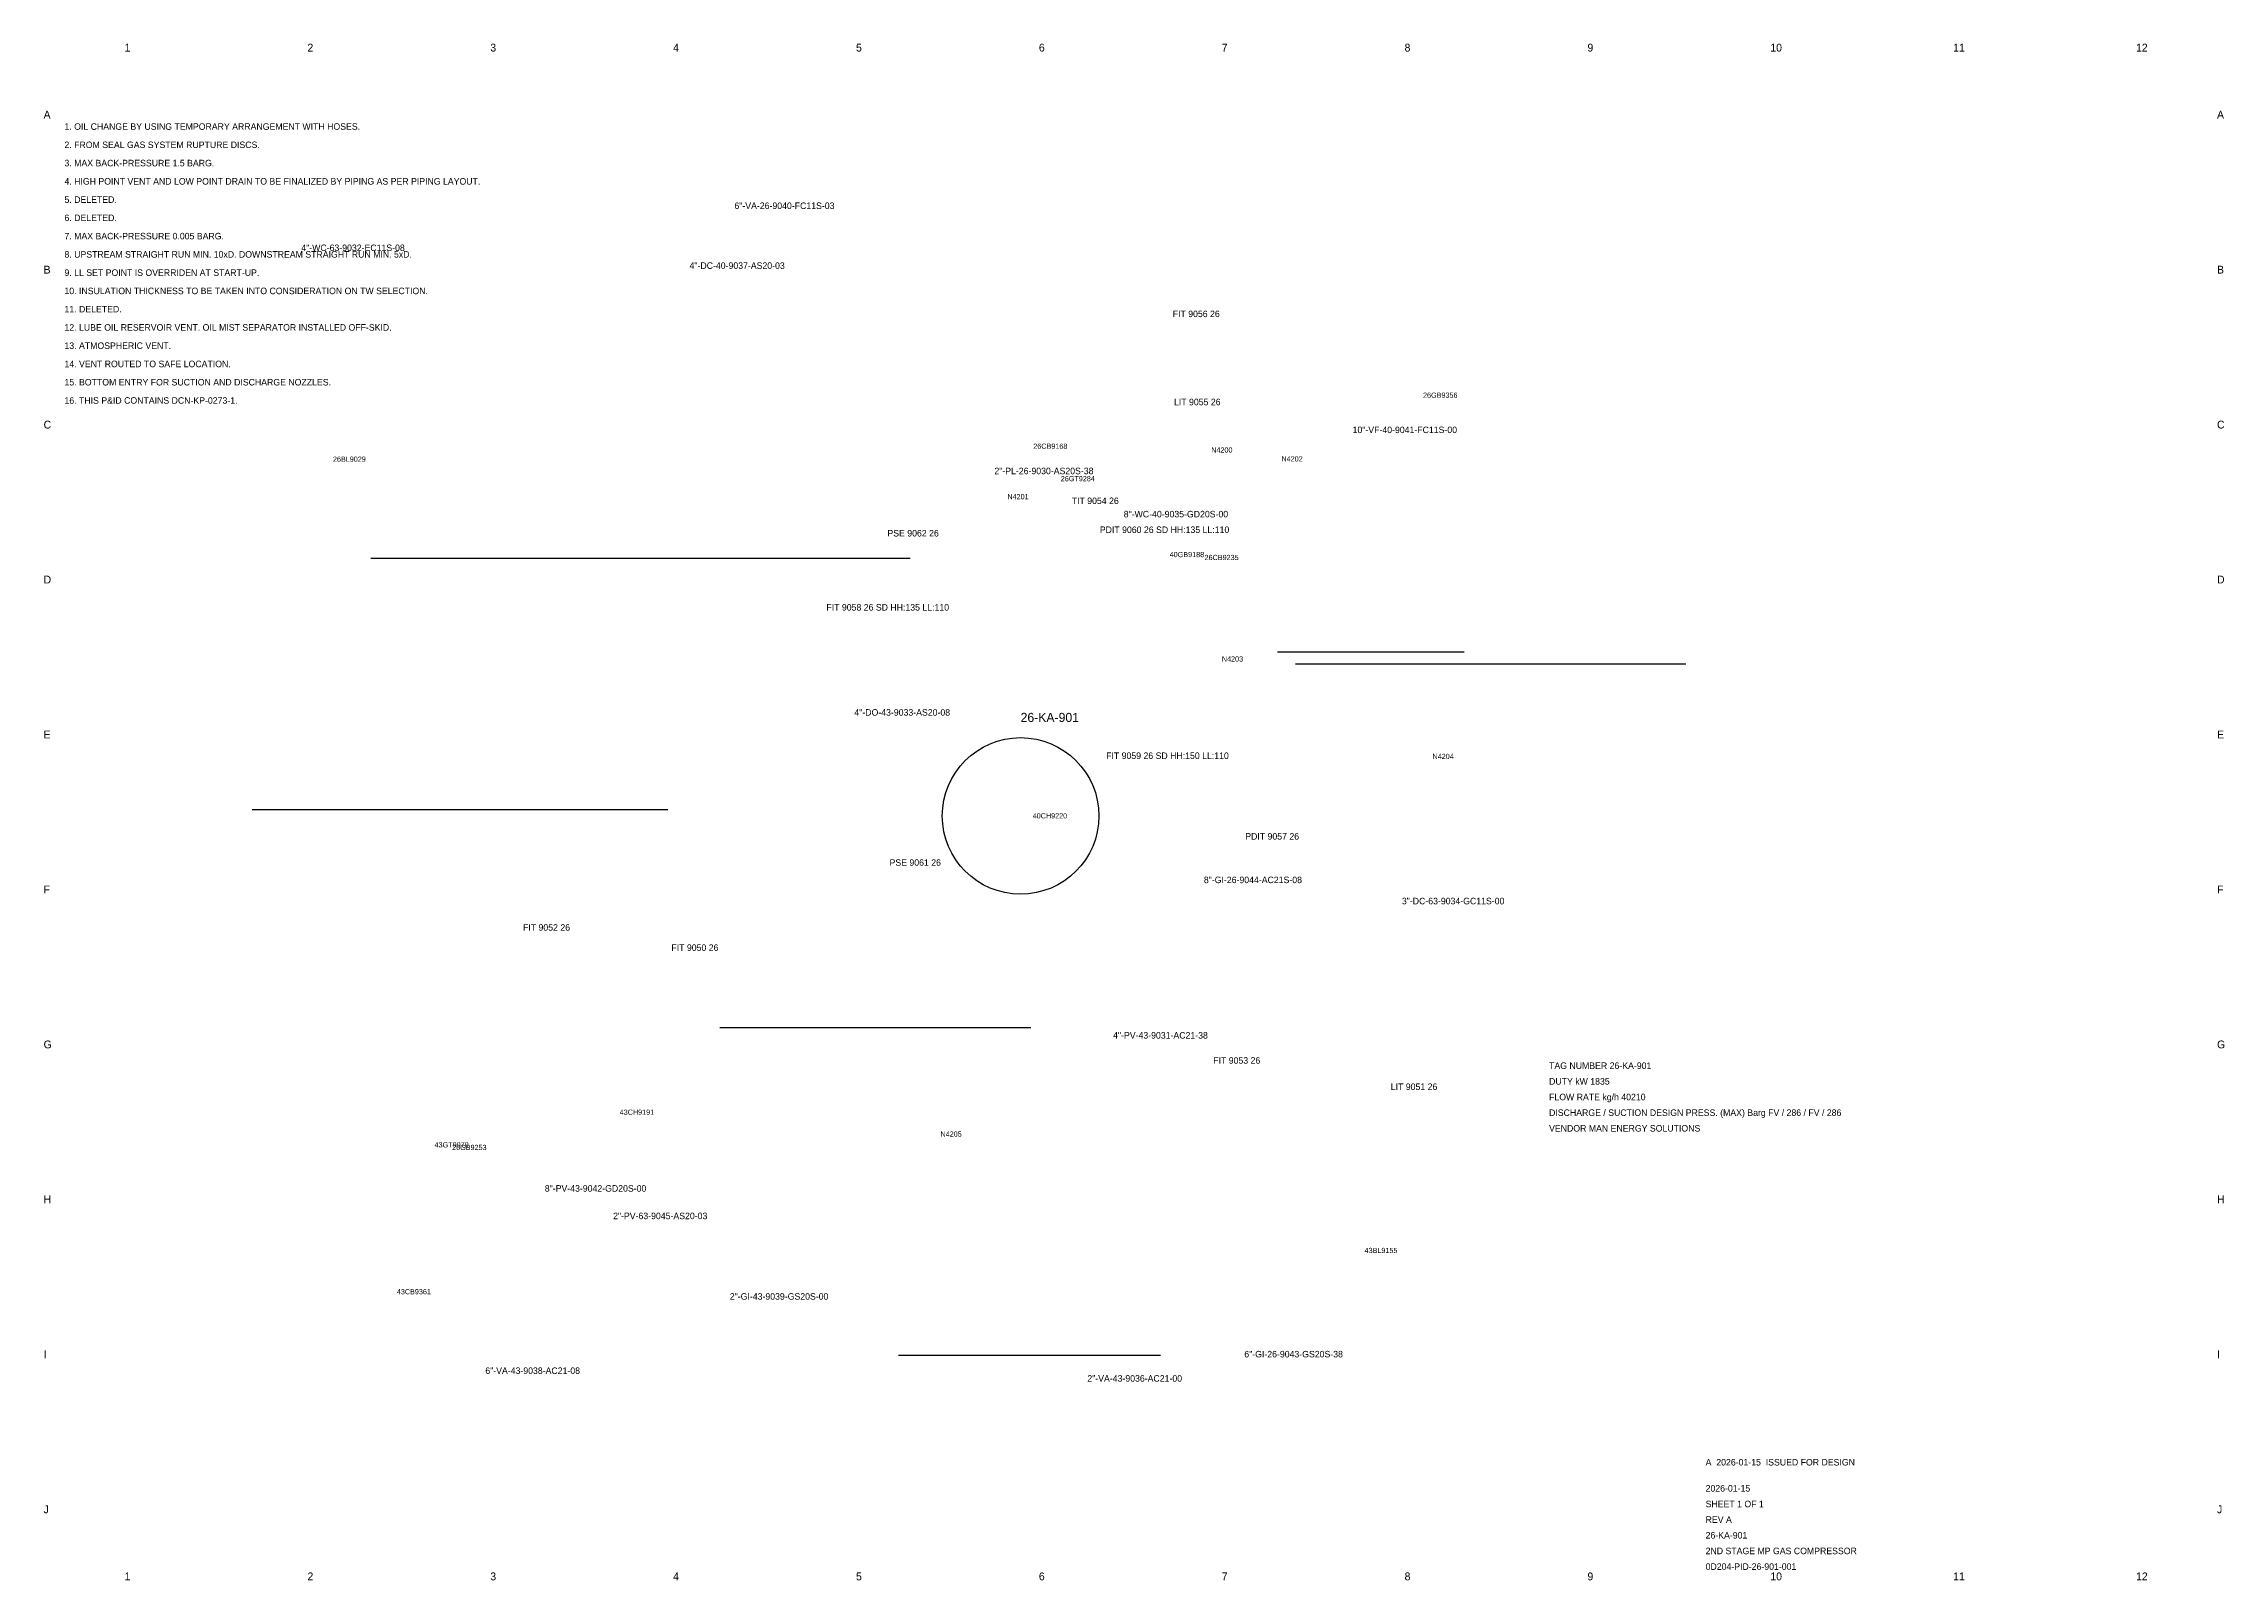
# Model space of a CAD drawing. Header units: metres. Extents: x 4 to 840, y 4 to 593.
import ezdxf

# ---------------------------------------------------------------- set-up
doc = ezdxf.new("R2010")
doc.units = ezdxf.units.M
for name, color, linetype in [('BORDER', 7, 'Continuous'), ('GEOM', 7, 'Continuous'), ('INSTR', 7, 'Continuous'), ('NOTES', 7, 'Continuous'), ('TEXT', 7, 'Continuous'), ('TITLE', 7, 'Continuous')]:
    doc.layers.add(name, color=color, linetype=linetype)

msp = doc.modelspace()

# ---------------------------------------------------------------- linework, layer by layer
at = {"layer": 'GEOM'}
for p, q in [((129.46, 395.79), (336.08, 395.79)), ((476.92, 359.94), (548.43, 359.94)), ((483.81, 355.26), (633.36, 355.26)), ((83.88, 299.46), (243.19, 299.46)), ((263.15, 215.86), (382.38, 215.86)), ((331.62, 90.28), (432.09, 90.28))]:
    msp.add_line(p, q, dxfattribs=at)
msp.add_circle((378.45, 297), 30, dxfattribs=at)

# ---------------------------------------------------------------- texts
at = {"layer": 'BORDER'}
for s, p in [('1', (35.04, 590)), ('2', (105.12, 590)), ('3', (175.21, 590)), ('4', (245.29, 590)), ('5', (315.38, 590)), ('6', (385.46, 590)), ('7', (455.54, 590)), ('8', (525.62, 590)), ('9', (595.71, 590)), ('10', (665.79, 590)), ('11', (735.88, 590)), ('12', (805.96, 590)), ('A', (4, 564.3)), ('A', (837, 564.3)), ('B', (4, 504.9)), ('B', (837, 504.9)), ('C', (4, 445.5)), ('C', (837, 445.5)), ('D', (4, 386.1)), ('D', (837, 386.1)), ('E', (4, 326.7)), ('E', (837, 326.7)), ('F', (4, 267.3)), ('F', (837, 267.3)), ('G', (4, 207.9)), ('G', (837, 207.9)), ('H', (4, 148.5)), ('H', (837, 148.5)), ('I', (4, 89.1)), ('I', (837, 89.1)), ('J', (4, 29.7)), ('J', (837, 29.7)), ('1', (35.04, 4)), ('2', (105.12, 4)), ('3', (175.21, 4)), ('4', (245.29, 4)), ('5', (315.38, 4)), ('6', (385.46, 4)), ('7', (455.54, 4)), ('8', (525.62, 4)), ('9', (595.71, 4)), ('10', (665.79, 4)), ('11', (735.88, 4)), ('12', (805.96, 4))]:
    msp.add_text(s, height=3, dxfattribs=at).set_placement(p)
at = {"layer": 'INSTR'}
for s, p in [('FIT 9056 26', (436.75, 488.2)), ('LIT 9055 26', (437.25, 454.42)), ('TIT 9054 26', (398.05, 416.54)), ('PSE 9062 26', (327.4, 404.11)), ('PDIT 9060 26 SD HH:135 LL:110', (408.81, 405.45)), ('FIT 9058 26 SD HH:135 LL:110', (304.02, 375.7)), ('FIT 9059 26 SD HH:150 LL:110', (411.24, 318.83)), ('PDIT 9057 26', (464.55, 287.91)), ('PSE 9061 26', (328.22, 277.87)), ('FIT 9052 26', (187.74, 252.99)), ('FIT 9050 26', (244.62, 245.25)), ('FIT 9053 26', (452.28, 202.02)), ('LIT 9051 26', (520.33, 191.94))]:
    msp.add_text(s, height=2.5, dxfattribs=at).set_placement(p)
at = {"layer": 'NOTES'}
for s, p in [('1. OIL CHANGE BY USING TEMPORARY ARRANGEMENT WITH HOSES.', (12, 560)), ('2. FROM SEAL GAS SYSTEM RUPTURE DISCS.', (12, 553)), ('3. MAX BACK-PRESSURE 1.5 BARG.', (12, 546)), ('4. HIGH POINT VENT AND LOW POINT DRAIN TO BE FINALIZED BY PIPING AS PER PIPING LAYOUT.', (12, 539)), ('5. DELETED.', (12, 532)), ('6. DELETED.', (12, 525)), ('7. MAX BACK-PRESSURE 0.005 BARG.', (12, 518)), ('8. UPSTREAM STRAIGHT RUN MIN. 10xD. DOWNSTREAM STRAIGHT RUN MIN. 5xD.', (12, 511)), ('9. LL SET POINT IS OVERRIDEN AT START-UP.', (12, 504)), ('10. INSULATION THICKNESS TO BE TAKEN INTO CONSIDERATION ON TW SELECTION.', (12, 497)), ('11. DELETED.', (12, 490)), ('12. LUBE OIL RESERVOIR VENT. OIL MIST SEPARATOR INSTALLED OFF-SKID.', (12, 483)), ('13. ATMOSPHERIC VENT.', (12, 476)), ('14. VENT ROUTED TO SAFE LOCATION.', (12, 469)), ('15. BOTTOM ENTRY FOR SUCTION AND DISCHARGE NOZZLES.', (12, 462)), ('16. THIS P&ID CONTAINS DCN-KP-0273-1.', (12, 455))]:
    msp.add_text(s, height=2.5, dxfattribs=at).set_placement(p)
at = {"layer": 'TEXT'}
for s, height, p in [('6"-VA-26-9040-FC11S-03', 2.5, (268.77, 529.64)), ('4"-WC-63-9032-EC11S-08', 2.5, (102.78, 513.52)), ('4"-DC-40-9037-AS20-03', 2.5, (251.57, 506.69)), ('26GB9356', 2, (532.69, 457.27)), ('10"-VF-40-9041-FC11S-00', 2.5, (505.7, 443.74)), ('26BL9029', 2, (114.9, 432.75)), ('26CB9168', 2, (383.33, 437.72)), ('N4200', 2, (451.52, 436.28)), ('N4202', 2, (478.44, 432.87)), ('2"-PL-26-9030-AS20S-38', 2.5, (368.41, 427.98)), ('26GT9284', 2, (393.86, 425.28)), ('N4201', 2, (373.38, 418.37)), ('8"-WC-40-9035-GD20S-00', 2.5, (417.98, 411.43)), ('40GB9188', 2, (435.6, 396.19)), ('26CB9235', 2, (448.96, 395.07)), ('N4203', 2, (455.59, 356.17)), ('4"-DO-43-9033-AS20-08', 2.5, (314.75, 335.43)), ('26-KA-901', 3.5, (378.45, 333)), ('N4204', 2, (536.32, 318.8)), ('40CH9220', 2, (383.1, 296.04)), ('8"-GI-26-9044-AC21S-08', 2.5, (448.69, 271.23)), ('3"-DC-63-9034-GC11S-00', 2.5, (524.59, 263.12)), ('4"-PV-43-9031-AC21-38', 2.5, (413.91, 211.64)), ('TAG NUMBER 26-KA-901', 2.5, (581, 200)), ('DUTY kW 1835', 2.5, (581, 194)), ('43CH9191', 2, (224.8, 182.43)), ('FLOW RATE kg/h 40210', 2.5, (581, 188)), ('DISCHARGE / SUCTION DESIGN PRESS. (MAX) Barg FV / 286 / FV / 286', 2.5, (581, 182)), ('N4205', 2, (347.75, 174.04)), ('VENDOR MAN ENERGY SOLUTIONS', 2.5, (581, 176)), ('43GT9070', 2, (153.85, 169.92)), ('26GB9253', 2, (160.57, 168.92)), ('8"-PV-43-9042-GD20S-00', 2.5, (196.1, 152.96)), ('2"-PV-63-9045-AS20-03', 2.5, (222.27, 142.42)), ('43BL9155', 2, (510.29, 129.43)), ('43CB9361', 2, (139.39, 113.62)), ('2"-GI-43-9039-GS20S-00', 2.5, (267, 111.56)), ('6"-GI-26-9043-GS20S-38', 2.5, (464.19, 89.43)), ('6"-VA-43-9038-AC21-08', 2.5, (173.29, 83.09)), ('2"-VA-43-9036-AC21-00', 2.5, (404.03, 80.13))]:
    msp.add_text(s, height=height, dxfattribs=at).set_placement(p)
at = {"layer": 'TITLE'}
for s, p in [('A  2026-01-15  ISSUED FOR DESIGN', (641, 48)), ('SHEET 1 OF 1', (641, 32)), ('2026-01-15', (641, 38)), ('REV A', (641, 26)), ('26-KA-901', (641, 20)), ('0D204-PID-26-901-001', (641, 8)), ('2ND STAGE MP GAS COMPRESSOR', (641, 14))]:
    msp.add_text(s, height=2.5, dxfattribs=at).set_placement(p)

doc.saveas('drawing.dxf')
